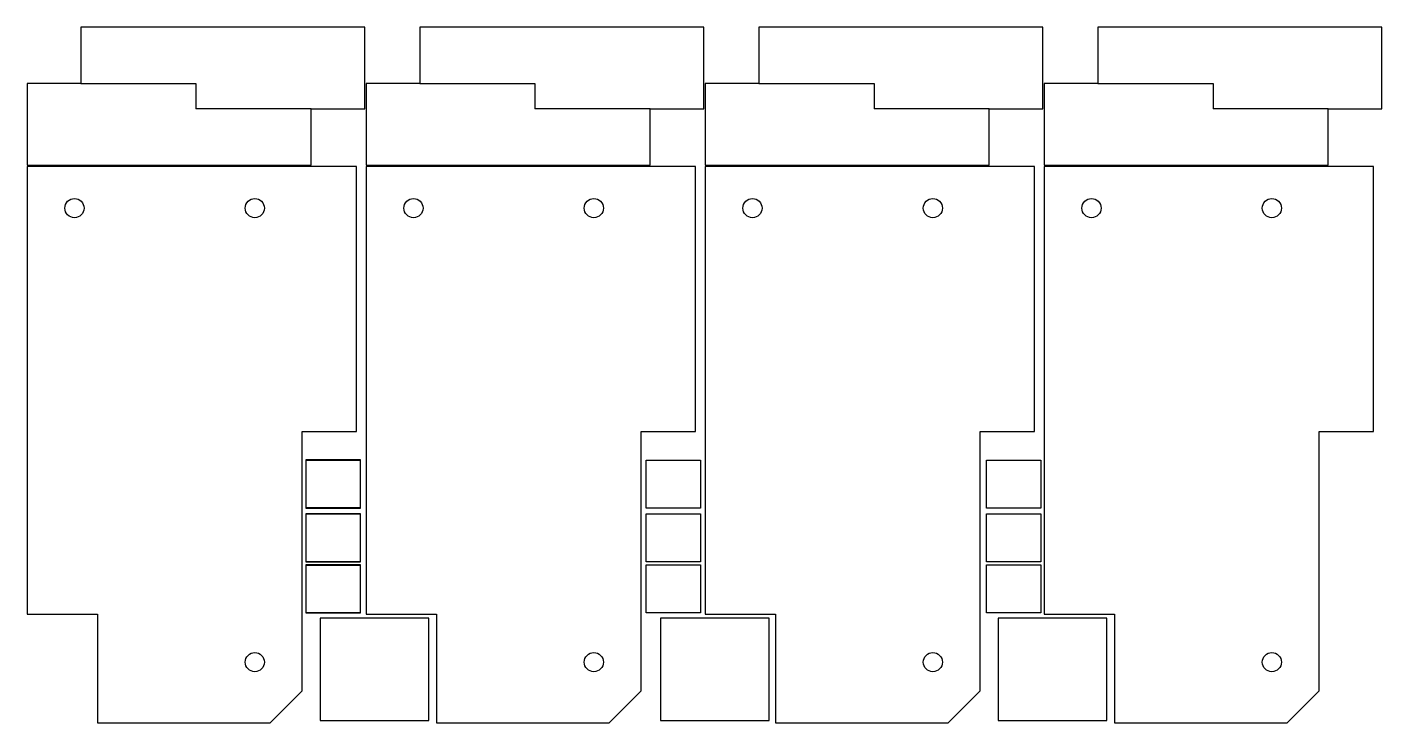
# Model space of a CAD drawing. Extents: x 0 to 269, y 0 to 138.
import ezdxf

# ---------------------------------------------------------------- set-up
doc = ezdxf.new("R2010")
doc.units = 0
doc.layers.add('20', color=7, linetype='CONTINUOUS')

msp = doc.modelspace()

# ---------------------------------------------------------------- linework, layer by layer
at = {"layer": '20'}
for p, q in [((10.668, 138.176), (10.668, 127)), ((67.056, 138.176), (10.668, 138.176)), ((67.056, 121.92), (67.056, 138.176)), ((77.978, 138.176), (77.978, 127)), ((134.366, 138.176), (77.978, 138.176)), ((134.366, 121.92), (134.366, 138.176)), ((145.288, 138.176), (145.288, 127)), ((201.676, 138.176), (145.288, 138.176)), ((201.676, 121.92), (201.676, 138.176)), ((212.598, 138.176), (212.598, 127)), ((268.986, 138.176), (212.598, 138.176)), ((268.986, 121.92), (268.986, 138.176)), ((10.668, 127), (0, 127)), ((0, 127), (0, 110.744)), ((10.668, 127), (33.528, 127)), ((33.528, 127), (33.528, 121.92)), ((77.978, 127), (67.31, 127)), ((67.31, 127), (67.31, 110.744)), ((77.978, 127), (100.838, 127)), ((100.838, 127), (100.838, 121.92)), ((145.288, 127), (134.62, 127)), ((134.62, 127), (134.62, 110.744)), ((145.288, 127), (168.148, 127)), ((168.148, 127), (168.148, 121.92)), ((212.598, 127), (201.93, 127)), ((201.93, 127), (201.93, 110.744)), ((212.598, 127), (235.458, 127)), ((235.458, 127), (235.458, 121.92)), ((56.388, 121.92), (33.528, 121.92)), ((56.388, 110.744), (56.388, 121.92)), ((56.388, 121.92), (67.056, 121.92)), ((123.698, 121.92), (100.838, 121.92)), ((123.698, 110.744), (123.698, 121.92)), ((123.698, 121.92), (134.366, 121.92)), ((191.008, 121.92), (168.148, 121.92)), ((191.008, 110.744), (191.008, 121.92)), ((191.008, 121.92), (201.676, 121.92)), ((258.318, 121.92), (235.458, 121.92)), ((258.318, 110.744), (258.318, 121.92)), ((258.318, 121.92), (268.986, 121.92)), ((0, 110.744), (56.388, 110.744)), ((65.405, 110.49), (0, 110.49)), ((0, 110.49), (0, 21.59)), ((65.405, 57.8485), (65.405, 110.49)), ((67.31, 110.744), (123.698, 110.744)), ((132.715, 110.49), (67.31, 110.49)), ((67.31, 110.49), (67.31, 21.59)), ((132.715, 57.8485), (132.715, 110.49)), ((134.62, 110.744), (191.008, 110.744)), ((200.025, 110.49), (134.62, 110.49)), ((134.62, 110.49), (134.62, 21.59)), ((200.025, 57.8485), (200.025, 110.49)), ((201.93, 110.744), (258.318, 110.744)), ((267.335, 110.49), (201.93, 110.49)), ((201.93, 110.49), (201.93, 21.59)), ((267.335, 57.8485), (267.335, 110.49)), ((54.61, 6.35), (54.61, 57.8485)), ((54.61, 57.8485), (65.405, 57.8485)), ((121.92, 6.35), (121.92, 57.8485)), ((121.92, 57.8485), (132.715, 57.8485)), ((189.23, 6.35), (189.23, 57.8485)), ((189.23, 57.8485), (200.025, 57.8485)), ((256.54, 6.35), (256.54, 57.8485)), ((256.54, 57.8485), (267.335, 57.8485)), ((122.936, 42.672), (122.936, 52.197)), ((122.936, 52.197), (133.731, 52.197)), ((133.731, 52.197), (133.731, 42.672)), ((190.5, 42.672), (190.5, 52.197)), ((190.5, 52.197), (201.295, 52.197)), ((201.295, 52.197), (201.295, 42.672)), ((133.731, 42.672), (122.936, 42.672)), ((122.936, 32.004), (122.936, 41.529)), ((122.936, 41.529), (133.731, 41.529)), ((133.731, 41.529), (133.731, 32.004)), ((201.295, 42.672), (190.5, 42.672)), ((190.5, 32.004), (190.5, 41.529)), ((190.5, 41.529), (201.295, 41.529)), ((201.295, 41.529), (201.295, 32.004)), ((133.731, 32.004), (122.936, 32.004)), ((122.936, 21.844), (122.936, 31.369)), ((122.936, 31.369), (133.731, 31.369)), ((133.731, 31.369), (133.731, 21.844)), ((201.295, 32.004), (190.5, 32.004)), ((190.5, 21.844), (190.5, 31.369)), ((190.5, 31.369), (201.295, 31.369)), ((201.295, 31.369), (201.295, 21.844)), ((0, 21.59), (13.97, 21.59)), ((13.97, 21.59), (13.97, 0)), ((67.31, 21.59), (81.28, 21.59)), ((81.28, 21.59), (81.28, 0)), ((133.731, 21.844), (122.936, 21.844)), ((134.62, 21.59), (148.59, 21.59)), ((148.59, 21.59), (148.59, 0)), ((201.295, 21.844), (190.5, 21.844)), ((201.93, 21.59), (215.9, 21.59)), ((215.9, 21.59), (215.9, 0)), ((79.756, 20.828), (58.166, 20.828)), ((58.166, 20.828), (58.166, 0.508)), ((79.756, 0.508), (79.756, 20.828)), ((147.32, 20.828), (125.73, 20.828)), ((125.73, 20.828), (125.73, 0.508)), ((147.32, 0.508), (147.32, 20.828)), ((214.376, 20.828), (192.786, 20.828)), ((192.786, 20.828), (192.786, 0.508)), ((214.376, 0.508), (214.376, 20.828)), ((48.26, 0), (54.61, 6.35)), ((115.57, 0), (121.92, 6.35)), ((182.88, 0), (189.23, 6.35)), ((250.19, 0), (256.54, 6.35)), ((13.97, 0), (48.26, 0)), ((58.166, 0.508), (79.756, 0.508)), ((81.28, 0), (115.57, 0)), ((125.73, 0.508), (147.32, 0.508)), ((148.59, 0), (182.88, 0)), ((192.786, 0.508), (214.376, 0.508)), ((215.9, 0), (250.19, 0))]:
    msp.add_line(p, q, dxfattribs=at)
for points in [[(55.3847, 42.672), (55.3847, 52.197, 1), (55.3593, 52.197), (55.3593, 42.672, 1)], [(55.372, 52.1843), (66.167, 52.1843, 1), (66.167, 52.2097), (55.372, 52.2097, 1)], [(66.1543, 52.197), (66.1543, 42.672, 1), (66.1797, 42.672), (66.1797, 52.197, 1)], [(66.167, 42.6847), (55.372, 42.6847, 1), (55.372, 42.6593), (66.167, 42.6593, 1)], [(55.3847, 32.004), (55.3847, 41.529, 1), (55.3593, 41.529), (55.3593, 32.004, 1)], [(55.372, 41.5163), (66.167, 41.5163, 1), (66.167, 41.5417), (55.372, 41.5417, 1)], [(66.1543, 41.529), (66.1543, 32.004, 1), (66.1797, 32.004), (66.1797, 41.529, 1)], [(66.167, 32.0167), (55.372, 32.0167, 1), (55.372, 31.9913), (66.167, 31.9913, 1)], [(55.3847, 21.844), (55.3847, 31.369, 1), (55.3593, 31.369), (55.3593, 21.844, 1)], [(55.372, 31.3563), (66.167, 31.3563, 1), (66.167, 31.3817), (55.372, 31.3817, 1)], [(66.1543, 31.369), (66.1543, 21.844, 1), (66.1797, 21.844), (66.1797, 31.369, 1)], [(66.167, 21.8567), (55.372, 21.8567, 1), (55.372, 21.8313), (66.167, 21.8313, 1)]]:
    msp.add_lwpolyline(points, format="xyb", close=True, dxfattribs=at)
for centre in [(9.398, 102.235), (45.212, 102.235), (76.708, 102.235), (112.522, 102.235), (144.018, 102.235), (179.832, 102.235), (211.328, 102.235), (247.142, 102.235), (45.212, 12.065), (112.522, 12.065), (179.832, 12.065), (247.142, 12.065)]:
    msp.add_circle(centre, 1.905, dxfattribs=at)

doc.saveas('drawing.dxf')
